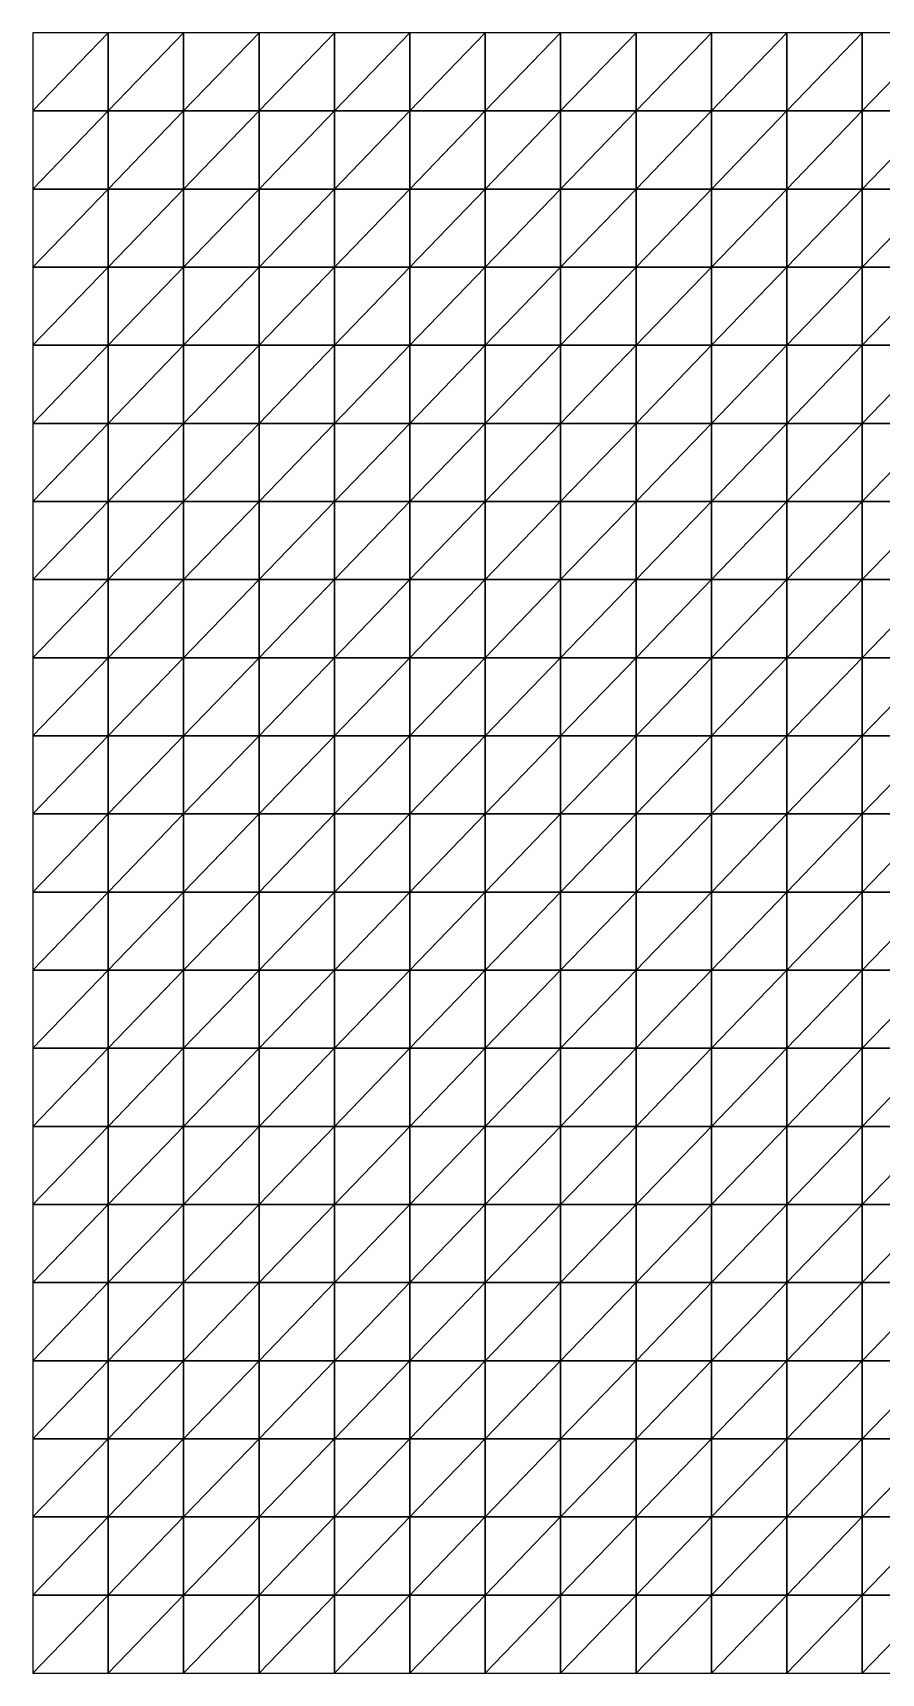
# Model space of a CAD drawing. Header units: metres. Extents: x 0 to 45.2, y 0 to 21.8.
# Drawn here: x 0 to 11.29, y 0 to 21.84 of the extents above; entities that cross this region are included whole.
import ezdxf

# ---------------------------------------------------------------- set-up
doc = ezdxf.new("R2010")
doc.units = ezdxf.units.M
doc.layers.add('TERRAIN', color=3, linetype='Continuous')

msp = doc.modelspace()

# ---------------------------------------------------------------- linework, layer by layer
at = {"layer": 'TERRAIN'}
for points in [[(0, 20.796, 145.734), (1.003, 20.796, 145.662), (1.003, 21.836, 145.652)], [(0, 20.796, 145.734), (1.003, 21.836, 145.652), (0, 21.836, 145.488)], [(1.003, 20.796, 145.662), (2.007, 20.796, 145.69), (2.007, 21.836, 145.747)], [(1.003, 20.796, 145.662), (2.007, 21.836, 145.747), (1.003, 21.836, 145.652)], [(2.007, 20.796, 145.69), (3.01, 20.796, 145.681), (3.01, 21.836, 145.722)], [(2.007, 20.796, 145.69), (3.01, 21.836, 145.722), (2.007, 21.836, 145.747)], [(3.01, 20.796, 145.681), (4.014, 20.796, 145.684), (4.014, 21.836, 145.77)], [(3.01, 20.796, 145.681), (4.014, 21.836, 145.77), (3.01, 21.836, 145.722)], [(4.014, 20.796, 145.684), (5.017, 20.796, 145.683), (5.017, 21.836, 145.793)], [(4.014, 20.796, 145.684), (5.017, 21.836, 145.793), (4.014, 21.836, 145.77)], [(5.017, 20.796, 145.683), (6.021, 20.796, 145.663), (6.021, 21.836, 145.741)], [(5.017, 20.796, 145.683), (6.021, 21.836, 145.741), (5.017, 21.836, 145.793)], [(6.021, 20.796, 145.663), (7.024, 20.796, 145.646), (7.024, 21.836, 145.649)], [(6.021, 20.796, 145.663), (7.024, 21.836, 145.649), (6.021, 21.836, 145.741)], [(7.024, 20.796, 145.646), (8.028, 20.796, 145.642), (8.028, 21.836, 145.656)], [(7.024, 20.796, 145.646), (8.028, 21.836, 145.656), (7.024, 21.836, 145.649)], [(8.028, 20.796, 145.642), (9.031, 20.796, 145.667), (9.031, 21.836, 145.694)], [(8.028, 20.796, 145.642), (9.031, 21.836, 145.694), (8.028, 21.836, 145.656)], [(9.031, 20.796, 145.667), (10.035, 20.796, 145.706), (10.035, 21.836, 145.755)], [(9.031, 20.796, 145.667), (10.035, 21.836, 145.755), (9.031, 21.836, 145.694)], [(10.035, 20.796, 145.706), (11.038, 20.796, 145.739), (11.038, 21.836, 145.79)], [(10.035, 20.796, 145.706), (11.038, 21.836, 145.79), (10.035, 21.836, 145.755)], [(11.038, 20.796, 145.739), (12.042, 20.796, 145.765), (12.042, 21.836, 145.743)], [(11.038, 20.796, 145.739), (12.042, 21.836, 145.743), (11.038, 21.836, 145.79)], [(0, 19.756, 146.132), (1.003, 19.756, 145.948), (1.003, 20.796, 145.662)], [(0, 19.756, 146.132), (1.003, 20.796, 145.662), (0, 20.796, 145.734)], [(1.003, 19.756, 145.948), (2.007, 19.756, 145.865), (2.007, 20.796, 145.69)], [(1.003, 19.756, 145.948), (2.007, 20.796, 145.69), (1.003, 20.796, 145.662)], [(2.007, 19.756, 145.865), (3.01, 19.756, 145.79), (3.01, 20.796, 145.681)], [(2.007, 19.756, 145.865), (3.01, 20.796, 145.681), (2.007, 20.796, 145.69)], [(3.01, 19.756, 145.79), (4.014, 19.756, 145.75), (4.014, 20.796, 145.684)], [(3.01, 19.756, 145.79), (4.014, 20.796, 145.684), (3.01, 20.796, 145.681)], [(4.014, 19.756, 145.75), (5.017, 19.756, 145.713), (5.017, 20.796, 145.683)], [(4.014, 19.756, 145.75), (5.017, 20.796, 145.683), (4.014, 20.796, 145.684)], [(5.017, 19.756, 145.713), (6.021, 19.756, 145.684), (6.021, 20.796, 145.663)], [(5.017, 19.756, 145.713), (6.021, 20.796, 145.663), (5.017, 20.796, 145.683)], [(6.021, 19.756, 145.684), (7.024, 19.756, 145.643), (7.024, 20.796, 145.646)], [(6.021, 19.756, 145.684), (7.024, 20.796, 145.646), (6.021, 20.796, 145.663)], [(7.024, 19.756, 145.643), (8.028, 19.756, 145.631), (8.028, 20.796, 145.642)], [(7.024, 19.756, 145.643), (8.028, 20.796, 145.642), (7.024, 20.796, 145.646)], [(8.028, 19.756, 145.631), (9.031, 19.756, 145.642), (9.031, 20.796, 145.667)], [(8.028, 19.756, 145.631), (9.031, 20.796, 145.667), (8.028, 20.796, 145.642)], [(9.031, 19.756, 145.642), (10.035, 19.756, 145.669), (10.035, 20.796, 145.706)], [(9.031, 19.756, 145.642), (10.035, 20.796, 145.706), (9.031, 20.796, 145.667)], [(10.035, 19.756, 145.669), (11.038, 19.756, 145.7), (11.038, 20.796, 145.739)], [(10.035, 19.756, 145.669), (11.038, 20.796, 145.739), (10.035, 20.796, 145.706)], [(11.038, 19.756, 145.7), (12.042, 19.756, 145.737), (12.042, 20.796, 145.765)], [(11.038, 19.756, 145.7), (12.042, 20.796, 145.765), (11.038, 20.796, 145.739)], [(0, 18.716, 146.393), (1.003, 18.716, 146.279), (1.003, 19.756, 145.948)], [(0, 18.716, 146.393), (1.003, 19.756, 145.948), (0, 19.756, 146.132)], [(1.003, 18.716, 146.279), (2.007, 18.716, 146.143), (2.007, 19.756, 145.865)], [(1.003, 18.716, 146.279), (2.007, 19.756, 145.865), (1.003, 19.756, 145.948)], [(2.007, 18.716, 146.143), (3.01, 18.716, 146.019), (3.01, 19.756, 145.79)], [(2.007, 18.716, 146.143), (3.01, 19.756, 145.79), (2.007, 19.756, 145.865)], [(3.01, 18.716, 146.019), (4.014, 18.716, 145.945), (4.014, 19.756, 145.75)], [(3.01, 18.716, 146.019), (4.014, 19.756, 145.75), (3.01, 19.756, 145.79)], [(4.014, 18.716, 145.945), (5.017, 18.716, 145.851), (5.017, 19.756, 145.713)], [(4.014, 18.716, 145.945), (5.017, 19.756, 145.713), (4.014, 19.756, 145.75)], [(5.017, 18.716, 145.851), (6.021, 18.716, 145.754), (6.021, 19.756, 145.684)], [(5.017, 18.716, 145.851), (6.021, 19.756, 145.684), (5.017, 19.756, 145.713)], [(6.021, 18.716, 145.754), (7.024, 18.716, 145.661), (7.024, 19.756, 145.643)], [(6.021, 18.716, 145.754), (7.024, 19.756, 145.643), (6.021, 19.756, 145.684)], [(7.024, 18.716, 145.661), (8.028, 18.716, 145.623), (8.028, 19.756, 145.631)], [(7.024, 18.716, 145.661), (8.028, 19.756, 145.631), (7.024, 19.756, 145.643)], [(8.028, 18.716, 145.623), (9.031, 18.716, 145.628), (9.031, 19.756, 145.642)], [(8.028, 18.716, 145.623), (9.031, 19.756, 145.642), (8.028, 19.756, 145.631)], [(9.031, 18.716, 145.628), (10.035, 18.716, 145.646), (10.035, 19.756, 145.669)], [(9.031, 18.716, 145.628), (10.035, 19.756, 145.669), (9.031, 19.756, 145.642)], [(10.035, 18.716, 145.646), (11.038, 18.716, 145.661), (11.038, 19.756, 145.7)], [(10.035, 18.716, 145.646), (11.038, 19.756, 145.7), (10.035, 19.756, 145.669)], [(11.038, 18.716, 145.661), (12.042, 18.716, 145.727), (12.042, 19.756, 145.737)], [(11.038, 18.716, 145.661), (12.042, 19.756, 145.737), (11.038, 19.756, 145.7)], [(0, 17.677, 146.7), (1.003, 17.677, 146.614), (1.003, 18.716, 146.279)], [(0, 17.677, 146.7), (1.003, 18.716, 146.279), (0, 18.716, 146.393)], [(1.003, 17.677, 146.614), (2.007, 17.677, 146.483), (2.007, 18.716, 146.143)], [(1.003, 17.677, 146.614), (2.007, 18.716, 146.143), (1.003, 18.716, 146.279)], [(2.007, 17.677, 146.483), (3.01, 17.677, 146.323), (3.01, 18.716, 146.019)], [(2.007, 17.677, 146.483), (3.01, 18.716, 146.019), (2.007, 18.716, 146.143)], [(3.01, 17.677, 146.323), (4.014, 17.677, 146.155), (4.014, 18.716, 145.945)], [(3.01, 17.677, 146.323), (4.014, 18.716, 145.945), (3.01, 18.716, 146.019)], [(4.014, 17.677, 146.155), (5.017, 17.677, 146.021), (5.017, 18.716, 145.851)], [(4.014, 17.677, 146.155), (5.017, 18.716, 145.851), (4.014, 18.716, 145.945)], [(5.017, 17.677, 146.021), (6.021, 17.677, 145.908), (6.021, 18.716, 145.754)], [(5.017, 17.677, 146.021), (6.021, 18.716, 145.754), (5.017, 18.716, 145.851)], [(6.021, 17.677, 145.908), (7.024, 17.677, 145.795), (7.024, 18.716, 145.661)], [(6.021, 17.677, 145.908), (7.024, 18.716, 145.661), (6.021, 18.716, 145.754)], [(7.024, 17.677, 145.795), (8.028, 17.677, 145.699), (8.028, 18.716, 145.623)], [(7.024, 17.677, 145.795), (8.028, 18.716, 145.623), (7.024, 18.716, 145.661)], [(8.028, 17.677, 145.699), (9.031, 17.677, 145.703), (9.031, 18.716, 145.628)], [(8.028, 17.677, 145.699), (9.031, 18.716, 145.628), (8.028, 18.716, 145.623)], [(9.031, 17.677, 145.703), (10.035, 17.677, 145.722), (10.035, 18.716, 145.646)], [(9.031, 17.677, 145.703), (10.035, 18.716, 145.646), (9.031, 18.716, 145.628)], [(10.035, 17.677, 145.722), (11.038, 17.677, 145.781), (11.038, 18.716, 145.661)], [(10.035, 17.677, 145.722), (11.038, 18.716, 145.661), (10.035, 18.716, 145.646)], [(11.038, 17.677, 145.781), (12.042, 17.677, 145.993), (12.042, 18.716, 145.727)], [(11.038, 17.677, 145.781), (12.042, 18.716, 145.727), (11.038, 18.716, 145.661)], [(0, 16.637, 146.968), (1.003, 16.637, 146.897), (1.003, 17.677, 146.614)], [(0, 16.637, 146.968), (1.003, 17.677, 146.614), (0, 17.677, 146.7)], [(1.003, 16.637, 146.897), (2.007, 16.637, 146.785), (2.007, 17.677, 146.483)], [(1.003, 16.637, 146.897), (2.007, 17.677, 146.483), (1.003, 17.677, 146.614)], [(2.007, 16.637, 146.785), (3.01, 16.637, 146.606), (3.01, 17.677, 146.323)], [(2.007, 16.637, 146.785), (3.01, 17.677, 146.323), (2.007, 17.677, 146.483)], [(3.01, 16.637, 146.606), (4.014, 16.637, 146.405), (4.014, 17.677, 146.155)], [(3.01, 16.637, 146.606), (4.014, 17.677, 146.155), (3.01, 17.677, 146.323)], [(4.014, 16.637, 146.405), (5.017, 16.637, 146.251), (5.017, 17.677, 146.021)], [(4.014, 16.637, 146.405), (5.017, 17.677, 146.021), (4.014, 17.677, 146.155)], [(5.017, 16.637, 146.251), (6.021, 16.637, 146.105), (6.021, 17.677, 145.908)], [(5.017, 16.637, 146.251), (6.021, 17.677, 145.908), (5.017, 17.677, 146.021)], [(6.021, 16.637, 146.105), (7.024, 16.637, 145.994), (7.024, 17.677, 145.795)], [(6.021, 16.637, 146.105), (7.024, 17.677, 145.795), (6.021, 17.677, 145.908)], [(7.024, 16.637, 145.994), (8.028, 16.637, 145.86), (8.028, 17.677, 145.699)], [(7.024, 16.637, 145.994), (8.028, 17.677, 145.699), (7.024, 17.677, 145.795)], [(8.028, 16.637, 145.86), (9.031, 16.637, 145.8), (9.031, 17.677, 145.703)], [(8.028, 16.637, 145.86), (9.031, 17.677, 145.703), (8.028, 17.677, 145.699)], [(9.031, 16.637, 145.8), (10.035, 16.637, 145.923), (10.035, 17.677, 145.722)], [(9.031, 16.637, 145.8), (10.035, 17.677, 145.722), (9.031, 17.677, 145.703)], [(10.035, 16.637, 145.923), (11.038, 16.637, 146.184), (11.038, 17.677, 145.781)], [(10.035, 16.637, 145.923), (11.038, 17.677, 145.781), (10.035, 17.677, 145.722)], [(11.038, 16.637, 146.184), (12.042, 16.637, 146.505), (12.042, 17.677, 145.993)], [(11.038, 16.637, 146.184), (12.042, 17.677, 145.993), (11.038, 17.677, 145.781)], [(0, 15.597, 147.256), (1.003, 15.597, 147.162), (1.003, 16.637, 146.897)], [(0, 15.597, 147.256), (1.003, 16.637, 146.897), (0, 16.637, 146.968)], [(1.003, 15.597, 147.162), (2.007, 15.597, 147.018), (2.007, 16.637, 146.785)], [(1.003, 15.597, 147.162), (2.007, 16.637, 146.785), (1.003, 16.637, 146.897)], [(2.007, 15.597, 147.018), (3.01, 15.597, 146.874), (3.01, 16.637, 146.606)], [(2.007, 15.597, 147.018), (3.01, 16.637, 146.606), (2.007, 16.637, 146.785)], [(3.01, 15.597, 146.874), (4.014, 15.597, 146.724), (4.014, 16.637, 146.405)], [(3.01, 15.597, 146.874), (4.014, 16.637, 146.405), (3.01, 16.637, 146.606)], [(4.014, 15.597, 146.724), (5.017, 15.597, 146.598), (5.017, 16.637, 146.251)], [(4.014, 15.597, 146.724), (5.017, 16.637, 146.251), (4.014, 16.637, 146.405)], [(5.017, 15.597, 146.598), (6.021, 15.597, 146.507), (6.021, 16.637, 146.105)], [(5.017, 15.597, 146.598), (6.021, 16.637, 146.105), (5.017, 16.637, 146.251)], [(6.021, 15.597, 146.507), (7.024, 15.597, 146.349), (7.024, 16.637, 145.994)], [(6.021, 15.597, 146.507), (7.024, 16.637, 145.994), (6.021, 16.637, 146.105)], [(7.024, 15.597, 146.349), (8.028, 15.597, 146.161), (8.028, 16.637, 145.86)], [(7.024, 15.597, 146.349), (8.028, 16.637, 145.86), (7.024, 16.637, 145.994)], [(8.028, 15.597, 146.161), (9.031, 15.597, 146.282), (9.031, 16.637, 145.8)], [(8.028, 15.597, 146.161), (9.031, 16.637, 145.8), (8.028, 16.637, 145.86)], [(9.031, 15.597, 146.282), (10.035, 15.597, 146.568), (10.035, 16.637, 145.923)], [(9.031, 15.597, 146.282), (10.035, 16.637, 145.923), (9.031, 16.637, 145.8)], [(10.035, 15.597, 146.568), (11.038, 15.597, 146.884), (11.038, 16.637, 146.184)], [(10.035, 15.597, 146.568), (11.038, 16.637, 146.184), (10.035, 16.637, 145.923)], [(11.038, 15.597, 146.884), (12.042, 15.597, 147.217), (12.042, 16.637, 146.505)], [(11.038, 15.597, 146.884), (12.042, 16.637, 146.505), (11.038, 16.637, 146.184)], [(0, 14.557, 147.721), (1.003, 14.557, 147.718), (1.003, 15.597, 147.162)], [(0, 14.557, 147.721), (1.003, 15.597, 147.162), (0, 15.597, 147.256)], [(1.003, 14.557, 147.718), (2.007, 14.557, 147.597), (2.007, 15.597, 147.018)], [(1.003, 14.557, 147.718), (2.007, 15.597, 147.018), (1.003, 15.597, 147.162)], [(2.007, 14.557, 147.597), (3.01, 14.557, 147.464), (3.01, 15.597, 146.874)], [(2.007, 14.557, 147.597), (3.01, 15.597, 146.874), (2.007, 15.597, 147.018)], [(3.01, 14.557, 147.464), (4.014, 14.557, 147.312), (4.014, 15.597, 146.724)], [(3.01, 14.557, 147.464), (4.014, 15.597, 146.724), (3.01, 15.597, 146.874)], [(4.014, 14.557, 147.312), (5.017, 14.557, 147.268), (5.017, 15.597, 146.598)], [(4.014, 14.557, 147.312), (5.017, 15.597, 146.598), (4.014, 15.597, 146.724)], [(5.017, 14.557, 147.268), (6.021, 14.557, 147.263), (6.021, 15.597, 146.507)], [(5.017, 14.557, 147.268), (6.021, 15.597, 146.507), (5.017, 15.597, 146.598)], [(6.021, 14.557, 147.263), (7.024, 14.557, 147.113), (7.024, 15.597, 146.349)], [(6.021, 14.557, 147.263), (7.024, 15.597, 146.349), (6.021, 15.597, 146.507)], [(7.024, 14.557, 147.113), (8.028, 14.557, 147.096), (8.028, 15.597, 146.161)], [(7.024, 14.557, 147.113), (8.028, 15.597, 146.161), (7.024, 15.597, 146.349)], [(8.028, 14.557, 147.096), (9.031, 14.557, 147.459), (9.031, 15.597, 146.282)], [(8.028, 14.557, 147.096), (9.031, 15.597, 146.282), (8.028, 15.597, 146.161)], [(9.031, 14.557, 147.459), (10.035, 14.557, 147.711), (10.035, 15.597, 146.568)], [(9.031, 14.557, 147.459), (10.035, 15.597, 146.568), (9.031, 15.597, 146.282)], [(10.035, 14.557, 147.711), (11.038, 14.557, 147.85), (11.038, 15.597, 146.884)], [(10.035, 14.557, 147.711), (11.038, 15.597, 146.884), (10.035, 15.597, 146.568)], [(11.038, 14.557, 147.85), (12.042, 14.557, 148.056), (12.042, 15.597, 147.217)], [(11.038, 14.557, 147.85), (12.042, 15.597, 147.217), (11.038, 15.597, 146.884)], [(0, 13.517, 148.36), (1.003, 13.517, 148.32), (1.003, 14.557, 147.718)], [(0, 13.517, 148.36), (1.003, 14.557, 147.718), (0, 14.557, 147.721)], [(1.003, 13.517, 148.32), (2.007, 13.517, 148.244), (2.007, 14.557, 147.597)], [(1.003, 13.517, 148.32), (2.007, 14.557, 147.597), (1.003, 14.557, 147.718)], [(2.007, 13.517, 148.244), (3.01, 13.517, 148.17), (3.01, 14.557, 147.464)], [(2.007, 13.517, 148.244), (3.01, 14.557, 147.464), (2.007, 14.557, 147.597)], [(3.01, 13.517, 148.17), (4.014, 13.517, 148.105), (4.014, 14.557, 147.312)], [(3.01, 13.517, 148.17), (4.014, 14.557, 147.312), (3.01, 14.557, 147.464)], [(4.014, 13.517, 148.105), (5.017, 13.517, 148.165), (5.017, 14.557, 147.268)], [(4.014, 13.517, 148.105), (5.017, 14.557, 147.268), (4.014, 14.557, 147.312)], [(5.017, 13.517, 148.165), (6.021, 13.517, 148.268), (6.021, 14.557, 147.263)], [(5.017, 13.517, 148.165), (6.021, 14.557, 147.263), (5.017, 14.557, 147.268)], [(6.021, 13.517, 148.268), (7.024, 13.517, 148.261), (7.024, 14.557, 147.113)], [(6.021, 13.517, 148.268), (7.024, 14.557, 147.113), (6.021, 14.557, 147.263)], [(7.024, 13.517, 148.261), (8.028, 13.517, 148.21), (8.028, 14.557, 147.096)], [(7.024, 13.517, 148.261), (8.028, 14.557, 147.096), (7.024, 14.557, 147.113)], [(8.028, 13.517, 148.21), (9.031, 13.517, 148.339), (9.031, 14.557, 147.459)], [(8.028, 13.517, 148.21), (9.031, 14.557, 147.459), (8.028, 14.557, 147.096)], [(9.031, 13.517, 148.339), (10.035, 13.517, 148.557), (10.035, 14.557, 147.711)], [(9.031, 13.517, 148.339), (10.035, 14.557, 147.711), (9.031, 14.557, 147.459)], [(10.035, 13.517, 148.557), (11.038, 13.517, 148.655), (11.038, 14.557, 147.85)], [(10.035, 13.517, 148.557), (11.038, 14.557, 147.85), (10.035, 14.557, 147.711)], [(11.038, 13.517, 148.655), (12.042, 13.517, 148.809), (12.042, 14.557, 148.056)], [(11.038, 13.517, 148.655), (12.042, 14.557, 148.056), (11.038, 14.557, 147.85)], [(0, 12.478, 149.095), (1.003, 12.478, 149.012), (1.003, 13.517, 148.32)], [(0, 12.478, 149.095), (1.003, 13.517, 148.32), (0, 13.517, 148.36)], [(1.003, 12.478, 149.012), (2.007, 12.478, 148.897), (2.007, 13.517, 148.244)], [(1.003, 12.478, 149.012), (2.007, 13.517, 148.244), (1.003, 13.517, 148.32)], [(2.007, 12.478, 148.897), (3.01, 12.478, 148.844), (3.01, 13.517, 148.17)], [(2.007, 12.478, 148.897), (3.01, 13.517, 148.17), (2.007, 13.517, 148.244)], [(3.01, 12.478, 148.844), (4.014, 12.478, 148.856), (4.014, 13.517, 148.105)], [(3.01, 12.478, 148.844), (4.014, 13.517, 148.105), (3.01, 13.517, 148.17)], [(4.014, 12.478, 148.856), (5.017, 12.478, 148.975), (5.017, 13.517, 148.165)], [(4.014, 12.478, 148.856), (5.017, 13.517, 148.165), (4.014, 13.517, 148.105)], [(5.017, 12.478, 148.975), (6.021, 12.478, 149.072), (6.021, 13.517, 148.268)], [(5.017, 12.478, 148.975), (6.021, 13.517, 148.268), (5.017, 13.517, 148.165)], [(6.021, 12.478, 149.072), (7.024, 12.478, 149.04), (7.024, 13.517, 148.261)], [(6.021, 12.478, 149.072), (7.024, 13.517, 148.261), (6.021, 13.517, 148.268)], [(7.024, 12.478, 149.04), (8.028, 12.478, 149), (8.028, 13.517, 148.21)], [(7.024, 12.478, 149.04), (8.028, 13.517, 148.21), (7.024, 13.517, 148.261)], [(8.028, 12.478, 149), (9.031, 12.478, 149.073), (9.031, 13.517, 148.339)], [(8.028, 12.478, 149), (9.031, 13.517, 148.339), (8.028, 13.517, 148.21)], [(9.031, 12.478, 149.073), (10.035, 12.478, 149.268), (10.035, 13.517, 148.557)], [(9.031, 12.478, 149.073), (10.035, 13.517, 148.557), (9.031, 13.517, 148.339)], [(10.035, 12.478, 149.268), (11.038, 12.478, 149.42), (11.038, 13.517, 148.655)], [(10.035, 12.478, 149.268), (11.038, 13.517, 148.655), (10.035, 13.517, 148.557)], [(11.038, 12.478, 149.42), (12.042, 12.478, 149.539), (12.042, 13.517, 148.809)], [(11.038, 12.478, 149.42), (12.042, 13.517, 148.809), (11.038, 13.517, 148.655)], [(0, 11.438, 149.63), (1.003, 11.438, 149.608), (1.003, 12.478, 149.012)], [(0, 11.438, 149.63), (1.003, 12.478, 149.012), (0, 12.478, 149.095)], [(1.003, 11.438, 149.608), (2.007, 11.438, 149.524), (2.007, 12.478, 148.897)], [(1.003, 11.438, 149.608), (2.007, 12.478, 148.897), (1.003, 12.478, 149.012)], [(2.007, 11.438, 149.524), (3.01, 11.438, 149.524), (3.01, 12.478, 148.844)], [(2.007, 11.438, 149.524), (3.01, 12.478, 148.844), (2.007, 12.478, 148.897)], [(3.01, 11.438, 149.524), (4.014, 11.438, 149.571), (4.014, 12.478, 148.856)], [(3.01, 11.438, 149.524), (4.014, 12.478, 148.856), (3.01, 12.478, 148.844)], [(4.014, 11.438, 149.571), (5.017, 11.438, 149.606), (5.017, 12.478, 148.975)], [(4.014, 11.438, 149.571), (5.017, 12.478, 148.975), (4.014, 12.478, 148.856)], [(5.017, 11.438, 149.606), (6.021, 11.438, 149.663), (6.021, 12.478, 149.072)], [(5.017, 11.438, 149.606), (6.021, 12.478, 149.072), (5.017, 12.478, 148.975)], [(6.021, 11.438, 149.663), (7.024, 11.438, 149.726), (7.024, 12.478, 149.04)], [(6.021, 11.438, 149.663), (7.024, 12.478, 149.04), (6.021, 12.478, 149.072)], [(7.024, 11.438, 149.726), (8.028, 11.438, 149.725), (8.028, 12.478, 149)], [(7.024, 11.438, 149.726), (8.028, 12.478, 149), (7.024, 12.478, 149.04)], [(8.028, 11.438, 149.725), (9.031, 11.438, 149.72), (9.031, 12.478, 149.073)], [(8.028, 11.438, 149.725), (9.031, 12.478, 149.073), (8.028, 12.478, 149)], [(9.031, 11.438, 149.72), (10.035, 11.438, 149.851), (10.035, 12.478, 149.268)], [(9.031, 11.438, 149.72), (10.035, 12.478, 149.268), (9.031, 12.478, 149.073)], [(10.035, 11.438, 149.851), (11.038, 11.438, 149.994), (11.038, 12.478, 149.42)], [(10.035, 11.438, 149.851), (11.038, 12.478, 149.42), (10.035, 12.478, 149.268)], [(11.038, 11.438, 149.994), (12.042, 11.438, 150.102), (12.042, 12.478, 149.539)], [(11.038, 11.438, 149.994), (12.042, 12.478, 149.539), (11.038, 12.478, 149.42)], [(0, 10.398, 149.948), (1.003, 10.398, 150.021), (1.003, 11.438, 149.608)], [(0, 10.398, 149.948), (1.003, 11.438, 149.608), (0, 11.438, 149.63)], [(1.003, 10.398, 150.021), (2.007, 10.398, 150.048), (2.007, 11.438, 149.524)], [(1.003, 10.398, 150.021), (2.007, 11.438, 149.524), (1.003, 11.438, 149.608)], [(2.007, 10.398, 150.048), (3.01, 10.398, 150.062), (3.01, 11.438, 149.524)], [(2.007, 10.398, 150.048), (3.01, 11.438, 149.524), (2.007, 11.438, 149.524)], [(3.01, 10.398, 150.062), (4.014, 10.398, 150.096), (4.014, 11.438, 149.571)], [(3.01, 10.398, 150.062), (4.014, 11.438, 149.571), (3.01, 11.438, 149.524)], [(4.014, 10.398, 150.096), (5.017, 10.398, 150.136), (5.017, 11.438, 149.606)], [(4.014, 10.398, 150.096), (5.017, 11.438, 149.606), (4.014, 11.438, 149.571)], [(5.017, 10.398, 150.136), (6.021, 10.398, 150.196), (6.021, 11.438, 149.663)], [(5.017, 10.398, 150.136), (6.021, 11.438, 149.663), (5.017, 11.438, 149.606)], [(6.021, 10.398, 150.196), (7.024, 10.398, 150.247), (7.024, 11.438, 149.726)], [(6.021, 10.398, 150.196), (7.024, 11.438, 149.726), (6.021, 11.438, 149.663)], [(7.024, 10.398, 150.247), (8.028, 10.398, 150.26), (8.028, 11.438, 149.725)], [(7.024, 10.398, 150.247), (8.028, 11.438, 149.725), (7.024, 11.438, 149.726)], [(8.028, 10.398, 150.26), (9.031, 10.398, 150.268), (9.031, 11.438, 149.72)], [(8.028, 10.398, 150.26), (9.031, 11.438, 149.72), (8.028, 11.438, 149.725)], [(9.031, 10.398, 150.268), (10.035, 10.398, 150.321), (10.035, 11.438, 149.851)], [(9.031, 10.398, 150.268), (10.035, 11.438, 149.851), (9.031, 11.438, 149.72)], [(10.035, 10.398, 150.321), (11.038, 10.398, 150.408), (11.038, 11.438, 149.994)], [(10.035, 10.398, 150.321), (11.038, 11.438, 149.994), (10.035, 11.438, 149.851)], [(11.038, 10.398, 150.408), (12.042, 10.398, 150.482), (12.042, 11.438, 150.102)], [(11.038, 10.398, 150.408), (12.042, 11.438, 150.102), (11.038, 11.438, 149.994)], [(0, 9.358, 150.074), (1.003, 9.358, 150.235), (1.003, 10.398, 150.021)], [(0, 9.358, 150.074), (1.003, 10.398, 150.021), (0, 10.398, 149.948)], [(1.003, 9.358, 150.235), (2.007, 9.358, 150.364), (2.007, 10.398, 150.048)], [(1.003, 9.358, 150.235), (2.007, 10.398, 150.048), (1.003, 10.398, 150.021)], [(2.007, 9.358, 150.364), (3.01, 9.358, 150.434), (3.01, 10.398, 150.062)], [(2.007, 9.358, 150.364), (3.01, 10.398, 150.062), (2.007, 10.398, 150.048)], [(3.01, 9.358, 150.434), (4.014, 9.358, 150.488), (4.014, 10.398, 150.096)], [(3.01, 9.358, 150.434), (4.014, 10.398, 150.096), (3.01, 10.398, 150.062)], [(4.014, 9.358, 150.488), (5.017, 9.358, 150.563), (5.017, 10.398, 150.136)], [(4.014, 9.358, 150.488), (5.017, 10.398, 150.136), (4.014, 10.398, 150.096)], [(5.017, 9.358, 150.563), (6.021, 9.358, 150.575), (6.021, 10.398, 150.196)], [(5.017, 9.358, 150.563), (6.021, 10.398, 150.196), (5.017, 10.398, 150.136)], [(6.021, 9.358, 150.575), (7.024, 9.358, 150.539), (7.024, 10.398, 150.247)], [(6.021, 9.358, 150.575), (7.024, 10.398, 150.247), (6.021, 10.398, 150.196)], [(7.024, 9.358, 150.539), (8.028, 9.358, 150.573), (8.028, 10.398, 150.26)], [(7.024, 9.358, 150.539), (8.028, 10.398, 150.26), (7.024, 10.398, 150.247)], [(8.028, 9.358, 150.573), (9.031, 9.358, 150.611), (9.031, 10.398, 150.268)], [(8.028, 9.358, 150.573), (9.031, 10.398, 150.268), (8.028, 10.398, 150.26)], [(9.031, 9.358, 150.611), (10.035, 9.358, 150.648), (10.035, 10.398, 150.321)], [(9.031, 9.358, 150.611), (10.035, 10.398, 150.321), (9.031, 10.398, 150.268)], [(10.035, 9.358, 150.648), (11.038, 9.358, 150.696), (11.038, 10.398, 150.408)], [(10.035, 9.358, 150.648), (11.038, 10.398, 150.408), (10.035, 10.398, 150.321)], [(11.038, 9.358, 150.696), (12.042, 9.358, 150.736), (12.042, 10.398, 150.482)], [(11.038, 9.358, 150.696), (12.042, 10.398, 150.482), (11.038, 10.398, 150.408)], [(0, 8.318, 150.417), (1.003, 8.318, 150.542), (1.003, 9.358, 150.235)], [(0, 8.318, 150.417), (1.003, 9.358, 150.235), (0, 9.358, 150.074)], [(1.003, 8.318, 150.542), (2.007, 8.318, 150.64), (2.007, 9.358, 150.364)], [(1.003, 8.318, 150.542), (2.007, 9.358, 150.364), (1.003, 9.358, 150.235)], [(2.007, 8.318, 150.64), (3.01, 8.318, 150.661), (3.01, 9.358, 150.434)], [(2.007, 8.318, 150.64), (3.01, 9.358, 150.434), (2.007, 9.358, 150.364)], [(3.01, 8.318, 150.661), (4.014, 8.318, 150.681), (4.014, 9.358, 150.488)], [(3.01, 8.318, 150.661), (4.014, 9.358, 150.488), (3.01, 9.358, 150.434)], [(4.014, 8.318, 150.681), (5.017, 8.318, 150.743), (5.017, 9.358, 150.563)], [(4.014, 8.318, 150.681), (5.017, 9.358, 150.563), (4.014, 9.358, 150.488)], [(5.017, 8.318, 150.743), (6.021, 8.318, 150.763), (6.021, 9.358, 150.575)], [(5.017, 8.318, 150.743), (6.021, 9.358, 150.575), (5.017, 9.358, 150.563)], [(6.021, 8.318, 150.763), (7.024, 8.318, 150.755), (7.024, 9.358, 150.539)], [(6.021, 8.318, 150.763), (7.024, 9.358, 150.539), (6.021, 9.358, 150.575)], [(7.024, 8.318, 150.755), (8.028, 8.318, 150.795), (8.028, 9.358, 150.573)], [(7.024, 8.318, 150.755), (8.028, 9.358, 150.573), (7.024, 9.358, 150.539)], [(8.028, 8.318, 150.795), (9.031, 8.318, 150.845), (9.031, 9.358, 150.611)], [(8.028, 8.318, 150.795), (9.031, 9.358, 150.611), (8.028, 9.358, 150.573)], [(9.031, 8.318, 150.845), (10.035, 8.318, 150.86), (10.035, 9.358, 150.648)], [(9.031, 8.318, 150.845), (10.035, 9.358, 150.648), (9.031, 9.358, 150.611)], [(10.035, 8.318, 150.86), (11.038, 8.318, 150.882), (11.038, 9.358, 150.696)], [(10.035, 8.318, 150.86), (11.038, 9.358, 150.696), (10.035, 9.358, 150.648)], [(11.038, 8.318, 150.882), (12.042, 8.318, 150.915), (12.042, 9.358, 150.736)], [(11.038, 8.318, 150.882), (12.042, 9.358, 150.736), (11.038, 9.358, 150.696)], [(0, 7.279, 150.737), (1.003, 7.279, 150.824), (1.003, 8.318, 150.542)], [(0, 7.279, 150.737), (1.003, 8.318, 150.542), (0, 8.318, 150.417)], [(1.003, 7.279, 150.824), (2.007, 7.279, 150.841), (2.007, 8.318, 150.64)], [(1.003, 7.279, 150.824), (2.007, 8.318, 150.64), (1.003, 8.318, 150.542)], [(2.007, 7.279, 150.841), (3.01, 7.279, 150.805), (3.01, 8.318, 150.661)], [(2.007, 7.279, 150.841), (3.01, 8.318, 150.661), (2.007, 8.318, 150.64)], [(3.01, 7.279, 150.805), (4.014, 7.279, 150.821), (4.014, 8.318, 150.681)], [(3.01, 7.279, 150.805), (4.014, 8.318, 150.681), (3.01, 8.318, 150.661)], [(4.014, 7.279, 150.821), (5.017, 7.279, 150.86), (5.017, 8.318, 150.743)], [(4.014, 7.279, 150.821), (5.017, 8.318, 150.743), (4.014, 8.318, 150.681)], [(5.017, 7.279, 150.86), (6.021, 7.279, 150.882), (6.021, 8.318, 150.763)], [(5.017, 7.279, 150.86), (6.021, 8.318, 150.763), (5.017, 8.318, 150.743)], [(6.021, 7.279, 150.882), (7.024, 7.279, 150.894), (7.024, 8.318, 150.755)], [(6.021, 7.279, 150.882), (7.024, 8.318, 150.755), (6.021, 8.318, 150.763)], [(7.024, 7.279, 150.894), (8.028, 7.279, 150.897), (8.028, 8.318, 150.795)], [(7.024, 7.279, 150.894), (8.028, 8.318, 150.795), (7.024, 8.318, 150.755)], [(8.028, 7.279, 150.897), (9.031, 7.279, 150.924), (9.031, 8.318, 150.845)], [(8.028, 7.279, 150.897), (9.031, 8.318, 150.845), (8.028, 8.318, 150.795)], [(9.031, 7.279, 150.924), (10.035, 7.279, 150.948), (10.035, 8.318, 150.86)], [(9.031, 7.279, 150.924), (10.035, 8.318, 150.86), (9.031, 8.318, 150.845)], [(10.035, 7.279, 150.948), (11.038, 7.279, 150.976), (11.038, 8.318, 150.882)], [(10.035, 7.279, 150.948), (11.038, 8.318, 150.882), (10.035, 8.318, 150.86)], [(11.038, 7.279, 150.976), (12.042, 7.279, 151.027), (12.042, 8.318, 150.915)], [(11.038, 7.279, 150.976), (12.042, 8.318, 150.915), (11.038, 8.318, 150.882)], [(0, 6.239, 150.909), (1.003, 6.239, 151.005), (1.003, 7.279, 150.824)], [(0, 6.239, 150.909), (1.003, 7.279, 150.824), (0, 7.279, 150.737)], [(1.003, 6.239, 151.005), (2.007, 6.239, 151.017), (2.007, 7.279, 150.841)], [(1.003, 6.239, 151.005), (2.007, 7.279, 150.841), (1.003, 7.279, 150.824)], [(2.007, 6.239, 151.017), (3.01, 6.239, 150.962), (3.01, 7.279, 150.805)], [(2.007, 6.239, 151.017), (3.01, 7.279, 150.805), (2.007, 7.279, 150.841)], [(3.01, 6.239, 150.962), (4.014, 6.239, 150.959), (4.014, 7.279, 150.821)], [(3.01, 6.239, 150.962), (4.014, 7.279, 150.821), (3.01, 7.279, 150.805)], [(4.014, 6.239, 150.959), (5.017, 6.239, 150.988), (5.017, 7.279, 150.86)], [(4.014, 6.239, 150.959), (5.017, 7.279, 150.86), (4.014, 7.279, 150.821)], [(5.017, 6.239, 150.988), (6.021, 6.239, 150.992), (6.021, 7.279, 150.882)], [(5.017, 6.239, 150.988), (6.021, 7.279, 150.882), (5.017, 7.279, 150.86)], [(6.021, 6.239, 150.992), (7.024, 6.239, 150.999), (7.024, 7.279, 150.894)], [(6.021, 6.239, 150.992), (7.024, 7.279, 150.894), (6.021, 7.279, 150.882)], [(7.024, 6.239, 150.999), (8.028, 6.239, 150.996), (8.028, 7.279, 150.897)], [(7.024, 6.239, 150.999), (8.028, 7.279, 150.897), (7.024, 7.279, 150.894)], [(8.028, 6.239, 150.996), (9.031, 6.239, 150.99), (9.031, 7.279, 150.924)], [(8.028, 6.239, 150.996), (9.031, 7.279, 150.924), (8.028, 7.279, 150.897)], [(9.031, 6.239, 150.99), (10.035, 6.239, 151.013), (10.035, 7.279, 150.948)], [(9.031, 6.239, 150.99), (10.035, 7.279, 150.948), (9.031, 7.279, 150.924)], [(10.035, 6.239, 151.013), (11.038, 6.239, 151.044), (11.038, 7.279, 150.976)], [(10.035, 6.239, 151.013), (11.038, 7.279, 150.976), (10.035, 7.279, 150.948)], [(11.038, 6.239, 151.044), (12.042, 6.239, 151.067), (12.042, 7.279, 151.027)], [(11.038, 6.239, 151.044), (12.042, 7.279, 151.027), (11.038, 7.279, 150.976)], [(0, 5.199, 151.023), (1.003, 5.199, 151.103), (1.003, 6.239, 151.005)], [(0, 5.199, 151.023), (1.003, 6.239, 151.005), (0, 6.239, 150.909)], [(1.003, 5.199, 151.103), (2.007, 5.199, 151.107), (2.007, 6.239, 151.017)], [(1.003, 5.199, 151.103), (2.007, 6.239, 151.017), (1.003, 6.239, 151.005)], [(2.007, 5.199, 151.107), (3.01, 5.199, 151.074), (3.01, 6.239, 150.962)], [(2.007, 5.199, 151.107), (3.01, 6.239, 150.962), (2.007, 6.239, 151.017)], [(3.01, 5.199, 151.074), (4.014, 5.199, 151.071), (4.014, 6.239, 150.959)], [(3.01, 5.199, 151.074), (4.014, 6.239, 150.959), (3.01, 6.239, 150.962)], [(4.014, 5.199, 151.071), (5.017, 5.199, 151.083), (5.017, 6.239, 150.988)], [(4.014, 5.199, 151.071), (5.017, 6.239, 150.988), (4.014, 6.239, 150.959)], [(5.017, 5.199, 151.083), (6.021, 5.199, 151.07), (6.021, 6.239, 150.992)], [(5.017, 5.199, 151.083), (6.021, 6.239, 150.992), (5.017, 6.239, 150.988)], [(6.021, 5.199, 151.07), (7.024, 5.199, 151.069), (7.024, 6.239, 150.999)], [(6.021, 5.199, 151.07), (7.024, 6.239, 150.999), (6.021, 6.239, 150.992)], [(7.024, 5.199, 151.069), (8.028, 5.199, 151.073), (8.028, 6.239, 150.996)], [(7.024, 5.199, 151.069), (8.028, 6.239, 150.996), (7.024, 6.239, 150.999)], [(8.028, 5.199, 151.073), (9.031, 5.199, 151.077), (9.031, 6.239, 150.99)], [(8.028, 5.199, 151.073), (9.031, 6.239, 150.99), (8.028, 6.239, 150.996)], [(9.031, 5.199, 151.077), (10.035, 5.199, 151.083), (10.035, 6.239, 151.013)], [(9.031, 5.199, 151.077), (10.035, 6.239, 151.013), (9.031, 6.239, 150.99)], [(10.035, 5.199, 151.083), (11.038, 5.199, 151.078), (11.038, 6.239, 151.044)], [(10.035, 5.199, 151.083), (11.038, 6.239, 151.044), (10.035, 6.239, 151.013)], [(11.038, 5.199, 151.078), (12.042, 5.199, 151.079), (12.042, 6.239, 151.067)], [(11.038, 5.199, 151.078), (12.042, 6.239, 151.067), (11.038, 6.239, 151.044)], [(0, 4.159, 151.113), (1.003, 4.159, 151.16), (1.003, 5.199, 151.103)], [(0, 4.159, 151.113), (1.003, 5.199, 151.103), (0, 5.199, 151.023)], [(1.003, 4.159, 151.16), (2.007, 4.159, 151.168), (2.007, 5.199, 151.107)], [(1.003, 4.159, 151.16), (2.007, 5.199, 151.107), (1.003, 5.199, 151.103)], [(2.007, 4.159, 151.168), (3.01, 4.159, 151.14), (3.01, 5.199, 151.074)], [(2.007, 4.159, 151.168), (3.01, 5.199, 151.074), (2.007, 5.199, 151.107)], [(3.01, 4.159, 151.14), (4.014, 4.159, 151.145), (4.014, 5.199, 151.071)], [(3.01, 4.159, 151.14), (4.014, 5.199, 151.071), (3.01, 5.199, 151.074)], [(4.014, 4.159, 151.145), (5.017, 4.159, 151.163), (5.017, 5.199, 151.083)], [(4.014, 4.159, 151.145), (5.017, 5.199, 151.083), (4.014, 5.199, 151.071)], [(5.017, 4.159, 151.163), (6.021, 4.159, 151.153), (6.021, 5.199, 151.07)], [(5.017, 4.159, 151.163), (6.021, 5.199, 151.07), (5.017, 5.199, 151.083)], [(6.021, 4.159, 151.153), (7.024, 4.159, 151.112), (7.024, 5.199, 151.069)], [(6.021, 4.159, 151.153), (7.024, 5.199, 151.069), (6.021, 5.199, 151.07)], [(7.024, 4.159, 151.112), (8.028, 4.159, 151.094), (8.028, 5.199, 151.073)], [(7.024, 4.159, 151.112), (8.028, 5.199, 151.073), (7.024, 5.199, 151.069)], [(8.028, 4.159, 151.094), (9.031, 4.159, 151.126), (9.031, 5.199, 151.077)], [(8.028, 4.159, 151.094), (9.031, 5.199, 151.077), (8.028, 5.199, 151.073)], [(9.031, 4.159, 151.126), (10.035, 4.159, 151.142), (10.035, 5.199, 151.083)], [(9.031, 4.159, 151.126), (10.035, 5.199, 151.083), (9.031, 5.199, 151.077)], [(10.035, 4.159, 151.142), (11.038, 4.159, 151.13), (11.038, 5.199, 151.078)], [(10.035, 4.159, 151.142), (11.038, 5.199, 151.078), (10.035, 5.199, 151.083)], [(11.038, 4.159, 151.13), (12.042, 4.159, 151.097), (12.042, 5.199, 151.079)], [(11.038, 4.159, 151.13), (12.042, 5.199, 151.079), (11.038, 5.199, 151.078)], [(0, 3.119, 151.014), (1.003, 3.119, 151.155), (1.003, 4.159, 151.16)], [(0, 3.119, 151.014), (1.003, 4.159, 151.16), (0, 4.159, 151.113)], [(1.003, 3.119, 151.155), (2.007, 3.119, 151.237), (2.007, 4.159, 151.168)], [(1.003, 3.119, 151.155), (2.007, 4.159, 151.168), (1.003, 4.159, 151.16)], [(2.007, 3.119, 151.237), (3.01, 3.119, 151.25), (3.01, 4.159, 151.14)], [(2.007, 3.119, 151.237), (3.01, 4.159, 151.14), (2.007, 4.159, 151.168)], [(3.01, 3.119, 151.25), (4.014, 3.119, 151.219), (4.014, 4.159, 151.145)], [(3.01, 3.119, 151.25), (4.014, 4.159, 151.145), (3.01, 4.159, 151.14)], [(4.014, 3.119, 151.219), (5.017, 3.119, 151.202), (5.017, 4.159, 151.163)], [(4.014, 3.119, 151.219), (5.017, 4.159, 151.163), (4.014, 4.159, 151.145)], [(5.017, 3.119, 151.202), (6.021, 3.119, 151.183), (6.021, 4.159, 151.153)], [(5.017, 3.119, 151.202), (6.021, 4.159, 151.153), (5.017, 4.159, 151.163)], [(6.021, 3.119, 151.183), (7.024, 3.119, 151.149), (7.024, 4.159, 151.112)], [(6.021, 3.119, 151.183), (7.024, 4.159, 151.112), (6.021, 4.159, 151.153)], [(7.024, 3.119, 151.149), (8.028, 3.119, 151.144), (8.028, 4.159, 151.094)], [(7.024, 3.119, 151.149), (8.028, 4.159, 151.094), (7.024, 4.159, 151.112)], [(8.028, 3.119, 151.144), (9.031, 3.119, 151.176), (9.031, 4.159, 151.126)], [(8.028, 3.119, 151.144), (9.031, 4.159, 151.126), (8.028, 4.159, 151.094)], [(9.031, 3.119, 151.176), (10.035, 3.119, 151.218), (10.035, 4.159, 151.142)], [(9.031, 3.119, 151.176), (10.035, 4.159, 151.142), (9.031, 4.159, 151.126)], [(10.035, 3.119, 151.218), (11.038, 3.119, 151.224), (11.038, 4.159, 151.13)], [(10.035, 3.119, 151.218), (11.038, 4.159, 151.13), (10.035, 4.159, 151.142)], [(11.038, 3.119, 151.224), (12.042, 3.119, 151.157), (12.042, 4.159, 151.097)], [(11.038, 3.119, 151.224), (12.042, 4.159, 151.097), (11.038, 4.159, 151.13)], [(0, 2.08, 151.111), (1.003, 2.08, 151.216), (1.003, 3.119, 151.155)], [(0, 2.08, 151.111), (1.003, 3.119, 151.155), (0, 3.119, 151.014)], [(1.003, 2.08, 151.216), (2.007, 2.08, 151.312), (2.007, 3.119, 151.237)], [(1.003, 2.08, 151.216), (2.007, 3.119, 151.237), (1.003, 3.119, 151.155)], [(2.007, 2.08, 151.312), (3.01, 2.08, 151.346), (3.01, 3.119, 151.25)], [(2.007, 2.08, 151.312), (3.01, 3.119, 151.25), (2.007, 3.119, 151.237)], [(3.01, 2.08, 151.346), (4.014, 2.08, 151.319), (4.014, 3.119, 151.219)], [(3.01, 2.08, 151.346), (4.014, 3.119, 151.219), (3.01, 3.119, 151.25)], [(4.014, 2.08, 151.319), (5.017, 2.08, 151.291), (5.017, 3.119, 151.202)], [(4.014, 2.08, 151.319), (5.017, 3.119, 151.202), (4.014, 3.119, 151.219)], [(5.017, 2.08, 151.291), (6.021, 2.08, 151.248), (6.021, 3.119, 151.183)], [(5.017, 2.08, 151.291), (6.021, 3.119, 151.183), (5.017, 3.119, 151.202)], [(6.021, 2.08, 151.248), (7.024, 2.08, 151.221), (7.024, 3.119, 151.149)], [(6.021, 2.08, 151.248), (7.024, 3.119, 151.149), (6.021, 3.119, 151.183)], [(7.024, 2.08, 151.221), (8.028, 2.08, 151.221), (8.028, 3.119, 151.144)], [(7.024, 2.08, 151.221), (8.028, 3.119, 151.144), (7.024, 3.119, 151.149)], [(8.028, 2.08, 151.221), (9.031, 2.08, 151.242), (9.031, 3.119, 151.176)], [(8.028, 2.08, 151.221), (9.031, 3.119, 151.176), (8.028, 3.119, 151.144)], [(9.031, 2.08, 151.242), (10.035, 2.08, 151.292), (10.035, 3.119, 151.218)], [(9.031, 2.08, 151.242), (10.035, 3.119, 151.218), (9.031, 3.119, 151.176)], [(10.035, 2.08, 151.292), (11.038, 2.08, 151.319), (11.038, 3.119, 151.224)], [(10.035, 2.08, 151.292), (11.038, 3.119, 151.224), (10.035, 3.119, 151.218)], [(11.038, 2.08, 151.319), (12.042, 2.08, 151.233), (12.042, 3.119, 151.157)], [(11.038, 2.08, 151.319), (12.042, 3.119, 151.157), (11.038, 3.119, 151.224)], [(0, 1.04, 151.149), (1.003, 1.04, 151.368), (1.003, 2.08, 151.216)], [(0, 1.04, 151.149), (1.003, 2.08, 151.216), (0, 2.08, 151.111)], [(1.003, 1.04, 151.368), (2.007, 1.04, 151.423), (2.007, 2.08, 151.312)], [(1.003, 1.04, 151.368), (2.007, 2.08, 151.312), (1.003, 2.08, 151.216)], [(2.007, 1.04, 151.423), (3.01, 1.04, 151.419), (3.01, 2.08, 151.346)], [(2.007, 1.04, 151.423), (3.01, 2.08, 151.346), (2.007, 2.08, 151.312)], [(3.01, 1.04, 151.419), (4.014, 1.04, 151.447), (4.014, 2.08, 151.319)], [(3.01, 1.04, 151.419), (4.014, 2.08, 151.319), (3.01, 2.08, 151.346)], [(4.014, 1.04, 151.447), (5.017, 1.04, 151.459), (5.017, 2.08, 151.291)], [(4.014, 1.04, 151.447), (5.017, 2.08, 151.291), (4.014, 2.08, 151.319)], [(5.017, 1.04, 151.459), (6.021, 1.04, 151.393), (6.021, 2.08, 151.248)], [(5.017, 1.04, 151.459), (6.021, 2.08, 151.248), (5.017, 2.08, 151.291)], [(6.021, 1.04, 151.393), (7.024, 1.04, 151.351), (7.024, 2.08, 151.221)], [(6.021, 1.04, 151.393), (7.024, 2.08, 151.221), (6.021, 2.08, 151.248)], [(7.024, 1.04, 151.351), (8.028, 1.04, 151.316), (8.028, 2.08, 151.221)], [(7.024, 1.04, 151.351), (8.028, 2.08, 151.221), (7.024, 2.08, 151.221)], [(8.028, 1.04, 151.316), (9.031, 1.04, 151.332), (9.031, 2.08, 151.242)], [(8.028, 1.04, 151.316), (9.031, 2.08, 151.242), (8.028, 2.08, 151.221)], [(9.031, 1.04, 151.332), (10.035, 1.04, 151.401), (10.035, 2.08, 151.292)], [(9.031, 1.04, 151.332), (10.035, 2.08, 151.292), (9.031, 2.08, 151.242)], [(10.035, 1.04, 151.401), (11.038, 1.04, 151.368), (11.038, 2.08, 151.319)], [(10.035, 1.04, 151.401), (11.038, 2.08, 151.319), (10.035, 2.08, 151.292)], [(11.038, 1.04, 151.368), (12.042, 1.04, 151.25), (12.042, 2.08, 151.233)], [(11.038, 1.04, 151.368), (12.042, 2.08, 151.233), (11.038, 2.08, 151.319)], [(0, 0, 151.228), (1.003, 0, 151.471), (1.003, 1.04, 151.368)], [(0, 0, 151.228), (1.003, 1.04, 151.368), (0, 1.04, 151.149)], [(1.003, 0, 151.471), (2.007, 0, 151.502), (2.007, 1.04, 151.423)], [(1.003, 0, 151.471), (2.007, 1.04, 151.423), (1.003, 1.04, 151.368)], [(2.007, 0, 151.502), (3.01, 0, 151.47), (3.01, 1.04, 151.419)], [(2.007, 0, 151.502), (3.01, 1.04, 151.419), (2.007, 1.04, 151.423)], [(3.01, 0, 151.47), (4.014, 0, 151.469), (4.014, 1.04, 151.447)], [(3.01, 0, 151.47), (4.014, 1.04, 151.447), (3.01, 1.04, 151.419)], [(4.014, 0, 151.469), (5.017, 0, 151.514), (5.017, 1.04, 151.459)], [(4.014, 0, 151.469), (5.017, 1.04, 151.459), (4.014, 1.04, 151.447)], [(5.017, 0, 151.514), (6.021, 0, 151.498), (6.021, 1.04, 151.393)], [(5.017, 0, 151.514), (6.021, 1.04, 151.393), (5.017, 1.04, 151.459)], [(6.021, 0, 151.498), (7.024, 0, 151.442), (7.024, 1.04, 151.351)], [(6.021, 0, 151.498), (7.024, 1.04, 151.351), (6.021, 1.04, 151.393)], [(7.024, 0, 151.442), (8.028, 0, 151.409), (8.028, 1.04, 151.316)], [(7.024, 0, 151.442), (8.028, 1.04, 151.316), (7.024, 1.04, 151.351)], [(8.028, 0, 151.409), (9.031, 0, 151.405), (9.031, 1.04, 151.332)], [(8.028, 0, 151.409), (9.031, 1.04, 151.332), (8.028, 1.04, 151.316)], [(9.031, 0, 151.405), (10.035, 0, 151.408), (10.035, 1.04, 151.401)], [(9.031, 0, 151.405), (10.035, 1.04, 151.401), (9.031, 1.04, 151.332)], [(10.035, 0, 151.408), (11.038, 0, 151.349), (11.038, 1.04, 151.368)], [(10.035, 0, 151.408), (11.038, 1.04, 151.368), (10.035, 1.04, 151.401)], [(11.038, 0, 151.349), (12.042, 0, 151.254), (12.042, 1.04, 151.25)], [(11.038, 0, 151.349), (12.042, 1.04, 151.25), (11.038, 1.04, 151.368)]]:
    msp.add_3dface(points, dxfattribs=at)

doc.saveas('drawing.dxf')
